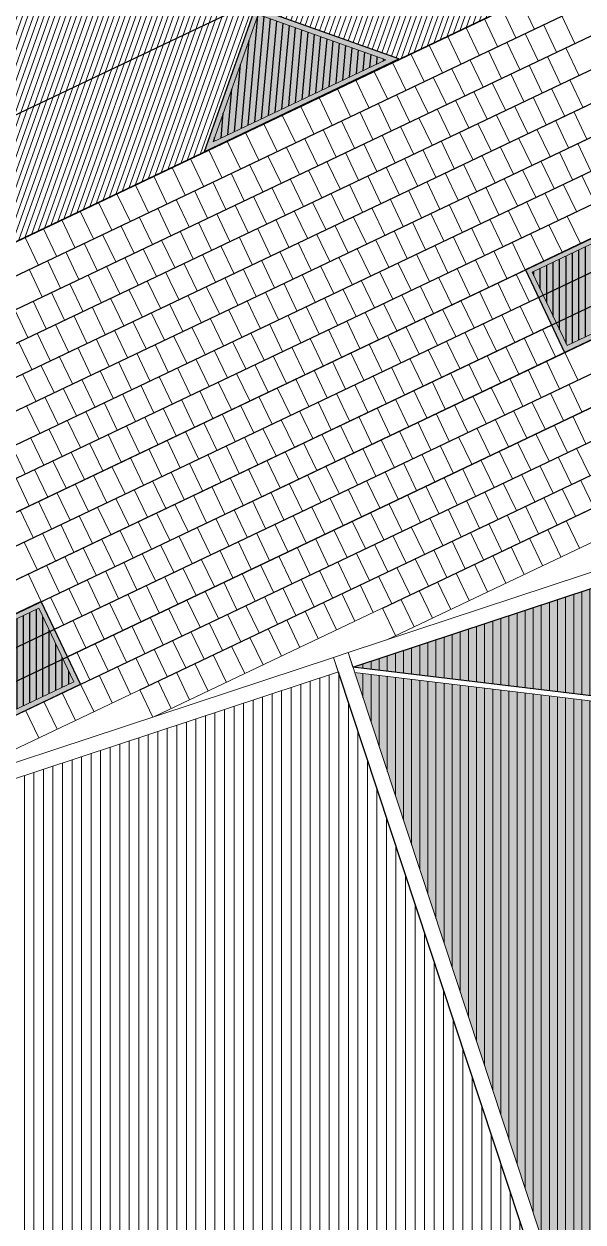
# Model space of a CAD drawing. Header units: metres. Extents: x 679599 to 680028, y 2748524 to 2748840.
# Drawn here: x 679629.14 to 679640.14, y 2748655.3 to 2748678.86 of the extents above; entities that cross this region are included whole.
import ezdxf

# ---------------------------------------------------------------- set-up
doc = ezdxf.new("R2010")
doc.units = ezdxf.units.M
doc.header["$LTSCALE"] = 5
doc.layers.add('00-AUX', color=2, linetype='Continuous', plot=False)
doc.layers.add('00-AUX Tree Pit', color=2, linetype='Continuous', plot=False)
for name, color, linetype, lineweight, plot in [('02-L-B-Channel', 140, 'Continuous', 5, False), ('02-L-B-Curb', 11, 'Continuous', 5, False), ('02-L-B-Gutter', 170, 'Continuous', 5, False)]:
    doc.layers.add(name, color=color, linetype=linetype, lineweight=lineweight, plot=plot)
for name, color, linetype, lineweight in [('02-L-B-Flat Bar', 181, 'Continuous', 5), ('03-TR-Pavement_04_Dry Meadow_', 54, 'Continuous', 5), ('04-BK-Tree Pit', 6, 'Continuous', 5)]:
    doc.layers.add(name, color=color, linetype=linetype, lineweight=lineweight)
for name, color, linetype, lineweight, true_color in [('02-L-Joints-Paviment_07_Precast Concrete Blocks 60X40', 7, 'Continuous', 5, 0x999999), ('03-TR-Pavement_01_Compacted Ground', 7, 'Continuous', 5, 0x5a4f30), ('03-TR-Pavement_04_Dry Meadow_2', 7, 'Continuous', 5, 0xe2c75d), ('03-TR-Pavement_07_Precast Concrete Blocks 20X10', 7, 'Continuous', 5, 0x999999), ('03-TR-Pavement_07_Precast Concrete Blocks 60X40', 7, 'Continuous', 5, 0x999999)]:
    doc.layers.add(name, color=color, linetype=linetype, lineweight=lineweight, true_color=true_color)
doc.layers.add('03-TR-Tree Pit_Green', color=46, linetype='Continuous')
doc.layers.add('03-TR-Tree Pit_White', color=7, linetype='Continuous', true_color=0xfcfcfc)

# ---------------------------------------------------------------- blocks, each defined once
blk = doc.blocks.new('Escocell Quadrat')
at = {"layer": '03-TR-Tree Pit_Green'}
h = blk.add_hatch(dxfattribs=at)
h.set_pattern_fill('ANSI31', color=256, scale=0.04, angle=19.5514)
h.set_pattern_definition([(64.551379247, (-1794786.01457, -2189831.7944), (-0.114677314033, 0.0545720958565), [])])
h.paths.add_polyline_path([(-1.159, 0.359), (-2.759, 0.359), (-2.759, -1.241), (-1.159, -1.241)])
at = {"layer": '03-TR-Tree Pit_White'}
h = blk.add_hatch(color=256, dxfattribs=at)
h.dxf.hatch_style = 1
h.paths.add_polyline_path([(-2.859, 0.459), (-1.059, 0.459), (-1.059, -1.341), (-2.859, -1.341)])
at = {"ltscale": 0.3}
blk.add_lwpolyline([(-2.759, -1.241), (-1.159, -1.241), (-1.159, 0.359), (-2.759, 0.359)], close=True, dxfattribs=at)
at = {"layer": '02-L-B-Curb', "ltscale": 0.3}
blk.add_lwpolyline([(-2.859, -1.341), (-1.059, -1.341), (-1.059, 0.459), (-2.859, 0.459)], close=True, dxfattribs=at)
blk = doc.blocks.new('Alcorque Parking 8m2')
at = {"layer": '03-TR-Tree Pit_Green', "ltscale": 0.3}
h = blk.add_hatch(dxfattribs=at)
h.set_pattern_fill('ANSI31', color=256, scale=0.04, angle=40)
h.set_pattern_definition([(85, (-679726.04474, -2748720.75428), (-0.1265167266577, 0.011068779329), [])])
h.paths.add_polyline_path([(-1.079, -0.384), (2.316, 1.231), (-0.189, 2.121)])
at = {"layer": '03-TR-Tree Pit_White'}
h = blk.add_hatch(color=256, dxfattribs=at)
h.dxf.hatch_style = 1
h.paths.add_polyline_path([(-1.254, -0.578), (2.577, 1.245), (-0.25, 2.249)])
at = {"layer": '02-L-B-Curb'}
blk.add_lwpolyline([(2.577, 1.245), (-0.25, 2.249), (-1.254, -0.578)], close=True, dxfattribs=at)
at = {"layer": '02-L-B-Curb', "color": 6}
blk.add_lwpolyline([(2.316, 1.231), (-0.189, 2.121), (-1.079, -0.384)], close=True, dxfattribs=at)

msp = doc.modelspace()

# ---------------------------------------------------------------- hatches: boundary and pattern name
at = {"layer": '03-TR-Pavement_01_Compacted Ground', "linetype": 'Continuous'}
h = msp.add_hatch(dxfattribs=at)
h.set_pattern_fill('ANSI31', color=256, scale=0.059, angle=45)
h.set_pattern_definition([(90, (652974.11672, 2717198.73223), (-0.187325, 0), [])])
h.paths.add_polyline_path([(679627.965, 2748648.126), (679619.306, 2748644.028), (679624.438, 2748633.281), (679643.219, 2748642.218), (679635.325, 2748666.118), (679612.376, 2748658.539), (679613.109, 2748657.004), (679621.777, 2748661.129)])
h.paths.add_polyline_path([(679643.184, 2748627.108), (679645.247, 2748622.773), (679640.913, 2748620.711), (679638.85, 2748625.045)])
h.paths.add_polyline_path([(679649.344, 2748581.128), (679662.013, 2748585.317), (679645.021, 2748636.762), (679626.168, 2748629.658)])
at = {"layer": '03-TR-Pavement_04_Dry Meadow_', "linetype": 'Continuous'}
h = msp.add_hatch(dxfattribs=at)
h.set_pattern_fill('ANSI31', color=256, scale=0.0502, angle=45)
h.paths.add_polyline_path([(679675.614, 2748679.424), (679646.159, 2748669.696, 0.059065), (679658.889, 2748665.322, 0.177439), (679679.335, 2748668.166)])
h.paths.add_polyline_path([(679647.67, 2748667.684, -0.01484), (679644.536, 2748669.16), (679635.61, 2748666.212), (679651.811, 2748664.265, 0.114052)])
h.paths.add_polyline_path([(679651.867, 2748666.046, -0.047808), (679653.409, 2748664.072), (679674.409, 2748661.548, -0.099799), (679676.389, 2748665.507, -0.145707), (679658.635, 2748664.149, -0.03013)])
h.paths.add_polyline_path([(679679.911, 2748660.786), (679675.587, 2748661.306, 0.069752), (679675.219, 2748658.553)])
h.paths.add_polyline_path([(679679.728, 2748666.975, 0.178669), (679675.615, 2748661.403), (679681.816, 2748660.657)])
h.paths.add_polyline_path([(679711.728, 2748670.485), (679698.45, 2748673.093, 0.213675), (679684.065, 2748669.77, -0.035399), (679680.368, 2748667.362, 0.016103), (679679.815, 2748667.031), (679681.925, 2748660.644), (679681.956, 2748660.641), (679682.052, 2748660.686)])
h.paths.add_polyline_path([(679674.037, 2748657.991), (679674.037, 2748657.992, -0.078042), (679674.383, 2748661.45), (679653.478, 2748663.963, -0.114782), (679655.401, 2748658.336), (679654.208, 2748658.215, 0.136089), (679651.895, 2748664.154), (679635.645, 2748666.107), (679643.176, 2748643.305)])
at = {"layer": '03-TR-Pavement_04_Dry Meadow_2', "ltscale": 2, "transparency": 33554687}
h = msp.add_hatch(dxfattribs=at)
h.set_pattern_fill('AR-CONC', color=256, scale=0.0067, angle=290)
h.paths.add_polyline_path([(679675.614, 2748679.424), (679646.159, 2748669.696, 0.059065), (679658.889, 2748665.322, 0.177439), (679679.335, 2748668.166)])
h.paths.add_polyline_path([(679647.67, 2748667.684, -0.01484), (679644.536, 2748669.16), (679635.61, 2748666.212), (679651.811, 2748664.265, 0.114052)])
h.paths.add_polyline_path([(679651.867, 2748666.046, -0.047808), (679653.409, 2748664.072), (679674.409, 2748661.548, -0.099799), (679676.389, 2748665.507, -0.145707), (679658.635, 2748664.149, -0.03013)])
h.paths.add_polyline_path([(679679.911, 2748660.786), (679675.587, 2748661.306, 0.069752), (679675.219, 2748658.553)])
h.paths.add_polyline_path([(679679.728, 2748666.975, 0.178669), (679675.615, 2748661.403), (679681.816, 2748660.657)])
edge = h.paths.add_edge_path()
edge.add_arc((679694.439, 2748672.417), 3, -193.1437, 16.6989, ccw=False)
edge.add_arc((679694.968, 2748655.369), 18.063, 82.5424, 101.0129, ccw=False)
edge = h.paths.add_edge_path()
edge.add_line((679711.728, 2748670.485), (679698.45, 2748673.093))
edge.add_arc((679694.968, 2748655.369), 18.063, 78.887, 82.5422)
edge.add_arc((679694.968, 2748655.369), 18.063, 82.5422, 127.1322)
edge.add_arc((679665.231, 2748694.644), 31.2, 299.0226, 307.1322, ccw=False)
edge.add_arc((679685.219, 2748658.617), 10, 119.0226, 122.7128)
edge.add_line((679679.815, 2748667.031), (679681.925, 2748660.644))
edge.add_line((679681.925, 2748660.644), (679681.956, 2748660.641))
edge.add_line((679681.956, 2748660.641), (679682.052, 2748660.686))
edge.add_line((679682.052, 2748660.686), (679711.728, 2748670.485))
edge = h.paths.add_edge_path()
edge.add_arc((679652.332, 2748655.963), 3, 51.5648, 408.9175)
edge.add_line((679654.304, 2748658.225), (679655.401, 2748658.336))
edge.add_arc((679642.344, 2748657.015), 13.125, 5.776, 31.9675)
edge.add_line((679653.478, 2748663.963), (679674.383, 2748661.45))
edge.add_arc((679685.219, 2748658.617), 11.2, 165.3481, 183.198)
edge.add_line((679674.037, 2748657.992), (679674.037, 2748657.991))
edge.add_line((679674.037, 2748657.991), (679665.606, 2748653.979))
edge.add_line((679665.606, 2748653.979), (679665.082, 2748655.079))
edge.add_arc((679667.076, 2748655.867), 2.144, 149.0823, 201.5723, ccw=False)
edge.add_arc((679662.639, 2748658.469), 3, 330.0033, 621.2779)
edge.add_arc((679661.859, 2748653.384), 2.144, 29.3291, 81.2779, ccw=False)
edge.add_line((679663.728, 2748654.434), (679664.251, 2748653.334))
edge.add_line((679664.251, 2748653.334), (679643.176, 2748643.305))
edge.add_line((679643.176, 2748643.305), (679635.645, 2748666.107))
edge.add_line((679635.645, 2748666.107), (679651.895, 2748664.154))
edge.add_arc((679642.344, 2748657.015), 11.925, 6.2513, 36.775, ccw=False)
at = {"layer": '03-TR-Pavement_07_Precast Concrete Blocks 20X10'}
h = msp.add_hatch(dxfattribs=at)
h.set_pattern_fill('ANSI31', color=256, scale=0.0315, angle=25.5)
h.set_pattern_definition([(70.5, (0, 0), (-0.094275932128, 0.033384858509), [])])
h.paths.add_polyline_path([(679608.734, 2748671.996), (679610.533, 2748668.217), (679613.436, 2748667.186), (679617.336, 2748669.041), (679618.34, 2748671.868), (679621.167, 2748670.864), (679625.012, 2748672.694), (679626.016, 2748675.521), (679628.843, 2748674.517), (679632.688, 2748676.347), (679633.692, 2748679.174), (679636.52, 2748678.17), (679640.357, 2748679.996), (679641.368, 2748682.826), (679644.195, 2748681.823), (679648.039, 2748683.652), (679649.01, 2748686.385), (679649.043, 2748686.478), (679651.87, 2748685.474), (679655.715, 2748687.304), (679656.718, 2748690.131), (679659.546, 2748689.127), (679663.39, 2748690.957), (679664.394, 2748693.783), (679667.221, 2748692.78), (679671.065, 2748694.609), (679672.035, 2748697.341), (679674.896, 2748696.432), (679678.74, 2748698.261), (679679.745, 2748701.088), (679682.572, 2748700.084), (679686.415, 2748701.913), (679687.445, 2748704.817), (679685.646, 2748708.596)])

# ---------------------------------------------------------------- linework, layer by layer
at = {"layer": '00-AUX'}
for points in [[(679613.667, 2748669.787), (679687.351, 2748704.85)], [(679602.439, 2748661.942), (679670.113, 2748694.146)], [(679602.878, 2748661.487), (679670.371, 2748693.604)], [(679602.956, 2748660.859), (679670.63, 2748693.063)], [(679603.396, 2748660.404), (679670.889, 2748692.521)], [(679603.474, 2748659.776), (679671.147, 2748691.98)], [(679603.913, 2748659.321), (679671.406, 2748691.438)], [(679603.991, 2748658.694), (679671.664, 2748690.897)], [(679604.43, 2748658.238), (679671.923, 2748690.356)], [(679604.508, 2748657.611), (679672.181, 2748689.814)], [(679604.947, 2748657.155), (679672.378, 2748689.243)], [(679605.025, 2748656.528), (679672.567, 2748688.669)], [(679605.464, 2748656.072), (679672.757, 2748688.095)], [(679617.823, 2748661.289), (679672.946, 2748687.519)], [(679622.596, 2748662.896), (679673.136, 2748686.945)], [(679627.008, 2748664.331), (679673.325, 2748686.371)], [(679631.42, 2748665.766), (679673.515, 2748685.797)], [(679636.194, 2748667.373), (679673.704, 2748685.222)]]:
    msp.add_lwpolyline(points, dxfattribs=at)
at = {"layer": '00-AUX', "ltscale": 0.3}
for points in [[(679635.61, 2748666.212), (679675.614, 2748679.424), (679681.816, 2748660.657), (679635.61, 2748666.212)], [(679635.325, 2748666.118), (679643.219, 2748642.218), (679624.438, 2748633.281), (679612.376, 2748658.539)]]:
    msp.add_lwpolyline(points, dxfattribs=at)
at = {"layer": '00-AUX Tree Pit'}
msp.add_lwpolyline([(679636.518, 2748678.17), (679633.691, 2748679.174), (679632.687, 2748676.347)], close=True, dxfattribs=at)
at = {"layer": '00-AUX Tree Pit', "ltscale": 0.3}
for points in [[(679639.775, 2748672.4), (679641.4, 2748673.173), (679640.627, 2748674.798), (679639.002, 2748674.025)], [(679628.631, 2748665.103), (679630.257, 2748665.877), (679629.483, 2748667.502), (679627.858, 2748666.729)]]:
    msp.add_lwpolyline(points, close=True, dxfattribs=at)
at = {"layer": '02-L-B-Channel'}
msp.add_lwpolyline([(679635.326, 2748666.118), (679612.089, 2748658.444), (679611.958, 2748658.717), (679635.231, 2748666.403), (679635.325, 2748666.118)], dxfattribs=at)
at = {"layer": '02-L-B-Curb'}
for points in [[(679681.956, 2748660.641), (679635.61, 2748666.212)], [(679681.787, 2748660.56), (679635.645, 2748666.107)]]:
    msp.add_lwpolyline(points, dxfattribs=at)
at = {"layer": '02-L-B-Flat Bar'}
msp.add_lwpolyline([(679613.436, 2748667.186), (679686.413, 2748701.912)], dxfattribs=at)
at = {"layer": '02-L-B-Gutter'}
for points in [[(679635.61, 2748666.212), (679635.516, 2748666.498), (679675.615, 2748679.741), (679675.709, 2748679.456), (679635.61, 2748666.212)], [(679643.219, 2748642.218), (679635.232, 2748666.403), (679635.516, 2748666.498), (679643.493, 2748642.345)]]:
    msp.add_lwpolyline(points, dxfattribs=at)
at = {"layer": '02-L-Joints-Paviment_07_Precast Concrete Blocks 60X40'}
for points in [[(679638.558, 2748679.13), (679638.817, 2748678.589)], [(679638.92, 2748679.302), (679639.178, 2748678.76)], [(679638.197, 2748678.958), (679638.456, 2748678.417)], [(679639.72, 2748679.018), (679639.978, 2748678.477)], [(679637.836, 2748678.786), (679638.095, 2748678.245)], [(679638.997, 2748678.674), (679639.256, 2748678.133)], [(679639.359, 2748678.846), (679639.617, 2748678.305)], [(679637.114, 2748678.442), (679637.372, 2748677.901)], [(679637.475, 2748678.614), (679637.733, 2748678.073)], [(679638.636, 2748678.503), (679638.895, 2748677.961)], [(679636.752, 2748678.271), (679637.011, 2748677.729)], [(679638.275, 2748678.331), (679638.534, 2748677.789)], [(679639.437, 2748678.219), (679639.695, 2748677.678)], [(679639.798, 2748678.391), (679640.056, 2748677.849)], [(679636.03, 2748677.927), (679636.289, 2748677.385)], [(679636.391, 2748678.099), (679636.65, 2748677.557)], [(679637.553, 2748677.987), (679637.811, 2748677.446)], [(679637.914, 2748678.159), (679638.172, 2748677.617)], [(679639.075, 2748678.047), (679639.334, 2748677.506)], [(679635.669, 2748677.755), (679635.927, 2748677.213)], [(679637.192, 2748677.815), (679637.45, 2748677.274)], [(679638.353, 2748677.703), (679638.612, 2748677.162)], [(679638.714, 2748677.875), (679638.973, 2748677.334)], [(679639.876, 2748677.763), (679640.134, 2748677.222)], [(679635.308, 2748677.583), (679635.566, 2748677.042)], [(679636.469, 2748677.471), (679636.728, 2748676.93)], [(679636.83, 2748677.643), (679637.089, 2748677.102)], [(679637.992, 2748677.531), (679638.25, 2748676.99)], [(679639.515, 2748677.592), (679639.773, 2748677.05)], [(679634.585, 2748677.239), (679634.844, 2748676.698)], [(679634.946, 2748677.411), (679635.205, 2748676.87)], [(679636.108, 2748677.299), (679636.367, 2748676.758)], [(679637.631, 2748677.36), (679637.889, 2748676.818)], [(679638.792, 2748677.248), (679639.051, 2748676.706)], [(679639.153, 2748677.42), (679639.412, 2748676.878)], [(679634.224, 2748677.067), (679634.483, 2748676.526)], [(679635.747, 2748677.128), (679636.005, 2748676.586)], [(679636.908, 2748677.016), (679637.167, 2748676.474)], [(679637.27, 2748677.188), (679637.528, 2748676.646)], [(679638.431, 2748677.076), (679638.69, 2748676.535)], [(679639.954, 2748677.136), (679640.212, 2748676.595)], [(679633.863, 2748676.896), (679634.121, 2748676.354)], [(679635.024, 2748676.784), (679635.283, 2748676.242)], [(679635.386, 2748676.956), (679635.644, 2748676.414)], [(679636.547, 2748676.844), (679636.806, 2748676.303)], [(679638.07, 2748676.904), (679638.328, 2748676.363)], [(679639.231, 2748676.792), (679639.49, 2748676.251)], [(679639.593, 2748676.964), (679639.851, 2748676.423)], [(679633.14, 2748676.552), (679633.399, 2748676.01)], [(679633.502, 2748676.724), (679633.76, 2748676.182)], [(679634.663, 2748676.612), (679634.922, 2748676.07)], [(679636.186, 2748676.672), (679636.444, 2748676.131)], [(679637.347, 2748676.56), (679637.606, 2748676.019)], [(679637.709, 2748676.732), (679637.967, 2748676.191)], [(679638.87, 2748676.62), (679639.129, 2748676.079)], [(679632.779, 2748676.38), (679633.038, 2748675.838)], [(679634.302, 2748676.44), (679634.561, 2748675.899)], [(679635.464, 2748676.328), (679635.722, 2748675.787)], [(679635.825, 2748676.5), (679636.083, 2748675.959)], [(679636.986, 2748676.388), (679637.245, 2748675.847)], [(679638.148, 2748676.277), (679638.406, 2748675.735)], [(679638.509, 2748676.449), (679638.768, 2748675.907)], [(679639.671, 2748676.337), (679639.929, 2748675.795)], [(679640.032, 2748676.509), (679640.29, 2748675.967)], [(679632.418, 2748676.208), (679632.677, 2748675.667)], [(679633.58, 2748676.096), (679633.838, 2748675.555)], [(679633.941, 2748676.268), (679634.199, 2748675.727)], [(679635.102, 2748676.156), (679635.361, 2748675.615)], [(679636.264, 2748676.045), (679636.522, 2748675.503)], [(679636.625, 2748676.217), (679636.884, 2748675.675)], [(679637.787, 2748676.105), (679638.045, 2748675.563)], [(679639.309, 2748676.165), (679639.568, 2748675.624)], [(679631.696, 2748675.864), (679631.954, 2748675.323)], [(679632.057, 2748676.036), (679632.315, 2748675.495)], [(679633.218, 2748675.924), (679633.477, 2748675.383)], [(679634.38, 2748675.813), (679634.639, 2748675.271)], [(679634.741, 2748675.985), (679635, 2748675.443)], [(679635.903, 2748675.873), (679636.161, 2748675.331)], [(679637.425, 2748675.933), (679637.684, 2748675.392)], [(679638.587, 2748675.821), (679638.846, 2748675.28)], [(679638.948, 2748675.993), (679639.207, 2748675.452)], [(679640.11, 2748675.881), (679640.368, 2748675.34)], [(679631.335, 2748675.692), (679631.593, 2748675.151)], [(679632.496, 2748675.581), (679632.755, 2748675.039)], [(679632.857, 2748675.753), (679633.116, 2748675.211)], [(679634.019, 2748675.641), (679634.277, 2748675.099)], [(679635.542, 2748675.701), (679635.8, 2748675.16)], [(679636.703, 2748675.589), (679636.962, 2748675.048)], [(679637.064, 2748675.761), (679637.323, 2748675.22)], [(679638.226, 2748675.649), (679638.484, 2748675.108)], [(679639.749, 2748675.709), (679640.007, 2748675.168)], [(679630.612, 2748675.349), (679630.871, 2748674.807)], [(679630.973, 2748675.521), (679631.232, 2748674.979)], [(679632.135, 2748675.409), (679632.393, 2748674.867)], [(679633.658, 2748675.469), (679633.916, 2748674.927)], [(679634.819, 2748675.357), (679635.078, 2748674.816)], [(679635.18, 2748675.529), (679635.439, 2748674.988)], [(679636.342, 2748675.417), (679636.6, 2748674.876)], [(679637.865, 2748675.477), (679638.123, 2748674.936)], [(679639.026, 2748675.366), (679639.285, 2748674.824)], [(679639.387, 2748675.538), (679639.646, 2748674.996)], [(679630.251, 2748675.177), (679630.51, 2748674.635)], [(679631.774, 2748675.237), (679632.032, 2748674.695)], [(679632.935, 2748675.125), (679633.194, 2748674.584)], [(679633.296, 2748675.297), (679633.555, 2748674.756)], [(679634.458, 2748675.185), (679634.717, 2748674.644)], [(679635.981, 2748675.245), (679636.239, 2748674.704)], [(679637.142, 2748675.134), (679637.401, 2748674.592)], [(679637.503, 2748675.306), (679637.762, 2748674.764)], [(679638.665, 2748675.194), (679638.924, 2748674.652)], [(679629.89, 2748675.005), (679630.148, 2748674.463)], [(679631.051, 2748674.893), (679631.31, 2748674.352)], [(679631.412, 2748675.065), (679631.671, 2748674.524)], [(679632.574, 2748674.953), (679632.833, 2748674.412)], [(679634.097, 2748675.013), (679634.355, 2748674.472)], [(679635.258, 2748674.902), (679635.517, 2748674.36)], [(679635.619, 2748675.074), (679635.878, 2748674.532)], [(679636.781, 2748674.962), (679637.04, 2748674.42)], [(679638.304, 2748675.022), (679638.562, 2748674.481)], [(679639.465, 2748674.91), (679639.724, 2748674.369)], [(679639.826, 2748675.082), (679640.085, 2748674.541)], [(679629.167, 2748674.661), (679629.426, 2748674.12)], [(679629.529, 2748674.833), (679629.787, 2748674.292)], [(679630.69, 2748674.721), (679630.949, 2748674.18)], [(679632.213, 2748674.781), (679632.471, 2748674.24)], [(679633.374, 2748674.67), (679633.633, 2748674.128)], [(679633.736, 2748674.842), (679633.994, 2748674.3)], [(679634.897, 2748674.73), (679635.156, 2748674.188)], [(679636.42, 2748674.79), (679636.678, 2748674.249)], [(679637.581, 2748674.678), (679637.84, 2748674.137)], [(679637.943, 2748674.85), (679638.201, 2748674.309)], [(679639.104, 2748674.738), (679639.363, 2748674.197)], [(679630.329, 2748674.549), (679630.587, 2748674.008)], [(679631.49, 2748674.438), (679631.749, 2748673.896)], [(679631.852, 2748674.61), (679632.11, 2748674.068)], [(679633.013, 2748674.498), (679633.272, 2748673.956)], [(679634.536, 2748674.558), (679634.794, 2748674.017)], [(679635.697, 2748674.446), (679635.956, 2748673.905)], [(679636.059, 2748674.618), (679636.317, 2748674.077)], [(679637.22, 2748674.506), (679637.479, 2748673.965)], [(679638.382, 2748674.395), (679638.64, 2748673.853)], [(679638.743, 2748674.566), (679639.001, 2748674.025)], [(679629.607, 2748674.206), (679629.865, 2748673.664)], [(679629.968, 2748674.378), (679630.226, 2748673.836)], [(679631.129, 2748674.266), (679631.388, 2748673.724)], [(679632.652, 2748674.326), (679632.911, 2748673.784)], [(679633.814, 2748674.214), (679634.072, 2748673.673)], [(679634.175, 2748674.386), (679634.433, 2748673.845)], [(679635.336, 2748674.274), (679635.595, 2748673.733)], [(679636.498, 2748674.163), (679636.756, 2748673.621)], [(679636.859, 2748674.334), (679637.118, 2748673.793)], [(679638.021, 2748674.223), (679638.279, 2748673.681)], [(679629.245, 2748674.034), (679629.504, 2748673.492)], [(679630.407, 2748673.922), (679630.665, 2748673.381)], [(679630.768, 2748674.094), (679631.027, 2748673.552)], [(679631.93, 2748673.982), (679632.188, 2748673.441)], [(679632.291, 2748674.154), (679632.549, 2748673.613)], [(679633.452, 2748674.042), (679633.711, 2748673.501)], [(679634.614, 2748673.931), (679634.872, 2748673.389)], [(679634.975, 2748674.102), (679635.234, 2748673.561)], [(679636.137, 2748673.991), (679636.395, 2748673.449)], [(679637.659, 2748674.051), (679637.918, 2748673.509)], [(679638.821, 2748673.939), (679639.079, 2748673.398)], [(679630.046, 2748673.75), (679630.304, 2748673.209)], [(679631.568, 2748673.81), (679631.827, 2748673.269)], [(679632.73, 2748673.699), (679632.989, 2748673.157)], [(679633.091, 2748673.87), (679633.35, 2748673.329)], [(679634.253, 2748673.759), (679634.511, 2748673.217)], [(679635.775, 2748673.819), (679636.034, 2748673.277)], [(679636.937, 2748673.707), (679637.196, 2748673.166)], [(679637.298, 2748673.879), (679637.557, 2748673.338)], [(679638.46, 2748673.767), (679638.718, 2748673.226)], [(679629.685, 2748673.578), (679629.943, 2748673.037)], [(679630.846, 2748673.467), (679631.105, 2748672.925)], [(679631.207, 2748673.638), (679631.466, 2748673.097)], [(679632.369, 2748673.527), (679632.627, 2748672.985)], [(679633.892, 2748673.587), (679634.15, 2748673.045)], [(679635.053, 2748673.475), (679635.312, 2748672.934)], [(679635.414, 2748673.647), (679635.673, 2748673.106)], [(679636.576, 2748673.535), (679636.834, 2748672.994)], [(679638.098, 2748673.595), (679638.357, 2748673.054)], [(679628.962, 2748673.235), (679629.221, 2748672.693)], [(679629.323, 2748673.406), (679629.582, 2748672.865)], [(679630.485, 2748673.295), (679630.743, 2748672.753)], [(679632.008, 2748673.355), (679632.266, 2748672.813)], [(679633.169, 2748673.243), (679633.428, 2748672.702)], [(679633.53, 2748673.415), (679633.789, 2748672.874)], [(679634.692, 2748673.303), (679634.95, 2748672.762)], [(679636.215, 2748673.363), (679636.473, 2748672.822)], [(679637.376, 2748673.252), (679637.635, 2748672.71)], [(679637.737, 2748673.423), (679637.996, 2748672.882)], [(679638.899, 2748673.312), (679639.157, 2748672.77)], [(679630.124, 2748673.123), (679630.382, 2748672.581)], [(679631.285, 2748673.011), (679631.544, 2748672.47)], [(679631.646, 2748673.183), (679631.905, 2748672.641)], [(679632.808, 2748673.071), (679633.066, 2748672.53)], [(679634.331, 2748673.131), (679634.589, 2748672.59)], [(679635.492, 2748673.02), (679635.751, 2748672.478)], [(679635.853, 2748673.191), (679636.112, 2748672.65)], [(679637.015, 2748673.08), (679637.273, 2748672.538)], [(679638.538, 2748673.14), (679638.796, 2748672.598)], [(679629.401, 2748672.779), (679629.66, 2748672.238)], [(679629.762, 2748672.951), (679630.021, 2748672.409)], [(679630.924, 2748672.839), (679631.183, 2748672.298)], [(679632.447, 2748672.899), (679632.705, 2748672.358)], [(679633.608, 2748672.788), (679633.867, 2748672.246)], [(679633.969, 2748672.959), (679634.228, 2748672.418)], [(679635.131, 2748672.848), (679635.39, 2748672.306)], [(679636.654, 2748672.908), (679636.912, 2748672.366)], [(679637.815, 2748672.796), (679638.074, 2748672.255)], [(679638.176, 2748672.968), (679638.435, 2748672.427)], [(679639.338, 2748672.856), (679639.597, 2748672.315)], [(679629.04, 2748672.607), (679629.299, 2748672.066)], [(679630.563, 2748672.667), (679630.821, 2748672.126)], [(679631.724, 2748672.556), (679631.983, 2748672.014)], [(679632.086, 2748672.727), (679632.344, 2748672.186)], [(679633.247, 2748672.616), (679633.506, 2748672.074)], [(679634.77, 2748672.676), (679635.028, 2748672.134)], [(679635.931, 2748672.564), (679636.19, 2748672.023)], [(679636.293, 2748672.736), (679636.551, 2748672.195)], [(679637.454, 2748672.624), (679637.713, 2748672.083)], [(679638.616, 2748672.512), (679638.874, 2748671.971)], [(679638.977, 2748672.684), (679639.235, 2748672.143)], [(679629.84, 2748672.324), (679630.099, 2748671.782)], [(679630.202, 2748672.495), (679630.46, 2748671.954)], [(679631.363, 2748672.384), (679631.622, 2748671.842)], [(679632.525, 2748672.272), (679632.783, 2748671.731)], [(679632.886, 2748672.444), (679633.144, 2748671.902)], [(679634.047, 2748672.332), (679634.306, 2748671.791)], [(679634.409, 2748672.504), (679634.667, 2748671.963)], [(679635.57, 2748672.392), (679635.829, 2748671.851)], [(679636.732, 2748672.28), (679636.99, 2748671.739)], [(679637.093, 2748672.452), (679637.351, 2748671.911)], [(679638.254, 2748672.341), (679638.513, 2748671.799)], [(679639.777, 2748672.401), (679640.036, 2748671.859)], [(679629.479, 2748672.152), (679629.738, 2748671.61)], [(679630.641, 2748672.04), (679630.899, 2748671.498)], [(679631.002, 2748672.212), (679631.261, 2748671.67)], [(679632.164, 2748672.1), (679632.422, 2748671.559)], [(679633.686, 2748672.16), (679633.945, 2748671.619)], [(679634.848, 2748672.048), (679635.106, 2748671.507)], [(679635.209, 2748672.22), (679635.468, 2748671.679)], [(679636.371, 2748672.109), (679636.629, 2748671.567)], [(679637.893, 2748672.169), (679638.152, 2748671.627)], [(679639.055, 2748672.057), (679639.313, 2748671.516)], [(679639.416, 2748672.229), (679639.675, 2748671.687)], [(679629.118, 2748671.98), (679629.377, 2748671.438)], [(679630.28, 2748671.868), (679630.538, 2748671.327)], [(679631.802, 2748671.928), (679632.061, 2748671.387)], [(679632.964, 2748671.816), (679633.222, 2748671.275)], [(679633.325, 2748671.988), (679633.584, 2748671.447)], [(679634.487, 2748671.877), (679634.745, 2748671.335)], [(679636.009, 2748671.937), (679636.268, 2748671.395)], [(679637.171, 2748671.825), (679637.429, 2748671.284)], [(679637.532, 2748671.997), (679637.791, 2748671.455)], [(679638.694, 2748671.885), (679638.952, 2748671.344)], [(679629.918, 2748671.696), (679630.177, 2748671.155)], [(679631.08, 2748671.584), (679631.339, 2748671.043)], [(679631.441, 2748671.756), (679631.7, 2748671.215)], [(679632.603, 2748671.645), (679632.861, 2748671.103)], [(679634.125, 2748671.705), (679634.384, 2748671.163)], [(679635.287, 2748671.593), (679635.546, 2748671.052)], [(679635.648, 2748671.765), (679635.907, 2748671.223)], [(679636.81, 2748671.653), (679637.068, 2748671.112)], [(679638.332, 2748671.713), (679638.591, 2748671.172)], [(679639.494, 2748671.601), (679639.753, 2748671.06)], [(679639.855, 2748671.773), (679640.114, 2748671.232)], [(679629.196, 2748671.352), (679629.455, 2748670.811)], [(679629.557, 2748671.524), (679629.816, 2748670.983)], [(679630.719, 2748671.413), (679630.977, 2748670.871)], [(679632.241, 2748671.473), (679632.5, 2748670.931)], [(679633.403, 2748671.361), (679633.662, 2748670.82)], [(679633.764, 2748671.533), (679634.023, 2748670.991)], [(679634.926, 2748671.421), (679635.184, 2748670.88)], [(679636.448, 2748671.481), (679636.707, 2748670.94)], [(679637.61, 2748671.369), (679637.869, 2748670.828)], [(679637.971, 2748671.541), (679638.23, 2748671)], [(679639.133, 2748671.429), (679639.391, 2748670.888)], [(679630.358, 2748671.241), (679630.616, 2748670.699)], [(679631.519, 2748671.129), (679631.778, 2748670.588)], [(679631.88, 2748671.301), (679632.139, 2748670.759)], [(679633.042, 2748671.189), (679633.3, 2748670.648)], [(679634.565, 2748671.249), (679634.823, 2748670.708)], [(679635.726, 2748671.137), (679635.985, 2748670.596)], [(679636.087, 2748671.309), (679636.346, 2748670.768)], [(679637.249, 2748671.198), (679637.507, 2748670.656)], [(679638.772, 2748671.257), (679639.03, 2748670.716)], [(679639.933, 2748671.146), (679640.192, 2748670.604)], [(679629.635, 2748670.897), (679629.894, 2748670.355)], [(679629.996, 2748671.069), (679630.255, 2748670.527)], [(679631.158, 2748670.957), (679631.416, 2748670.416)], [(679632.681, 2748671.017), (679632.939, 2748670.476)], [(679633.842, 2748670.905), (679634.101, 2748670.364)], [(679634.203, 2748671.077), (679634.462, 2748670.536)], [(679635.365, 2748670.966), (679635.623, 2748670.424)], [(679636.888, 2748671.026), (679637.146, 2748670.484)], [(679638.049, 2748670.914), (679638.308, 2748670.372)], [(679638.41, 2748671.086), (679638.669, 2748670.544)], [(679639.572, 2748670.974), (679639.831, 2748670.432)], [(679629.274, 2748670.725), (679629.533, 2748670.184)], [(679630.797, 2748670.785), (679631.055, 2748670.244)], [(679631.958, 2748670.673), (679632.217, 2748670.132)], [(679632.319, 2748670.845), (679632.578, 2748670.304)], [(679633.481, 2748670.734), (679633.74, 2748670.192)], [(679635.004, 2748670.794), (679635.262, 2748670.252)], [(679636.165, 2748670.682), (679636.424, 2748670.141)], [(679636.526, 2748670.854), (679636.785, 2748670.312)], [(679637.688, 2748670.742), (679637.947, 2748670.2)], [(679638.85, 2748670.63), (679639.108, 2748670.089)], [(679639.211, 2748670.802), (679639.469, 2748670.261)], [(679628.913, 2748670.553), (679629.171, 2748670.012)], [(679630.074, 2748670.441), (679630.333, 2748669.9)], [(679630.436, 2748670.613), (679630.694, 2748670.072)], [(679631.597, 2748670.502), (679631.856, 2748669.96)], [(679632.759, 2748670.39), (679633.017, 2748669.848)], [(679633.12, 2748670.562), (679633.378, 2748670.02)], [(679634.281, 2748670.45), (679634.54, 2748669.909)], [(679634.643, 2748670.622), (679634.901, 2748670.08)], [(679635.804, 2748670.51), (679636.063, 2748669.969)], [(679636.966, 2748670.398), (679637.224, 2748669.857)], [(679637.327, 2748670.57), (679637.585, 2748670.029)], [(679638.488, 2748670.458), (679638.747, 2748669.917)], [(679640.011, 2748670.518), (679640.27, 2748669.977)], [(679629.713, 2748670.27), (679629.972, 2748669.728)], [(679630.875, 2748670.158), (679631.133, 2748669.616)], [(679631.236, 2748670.33), (679631.494, 2748669.788)], [(679632.397, 2748670.218), (679632.656, 2748669.677)], [(679633.92, 2748670.278), (679634.179, 2748669.737)], [(679635.082, 2748670.166), (679635.34, 2748669.625)], [(679635.443, 2748670.338), (679635.701, 2748669.797)], [(679636.605, 2748670.226), (679636.863, 2748669.685)], [(679638.127, 2748670.286), (679638.386, 2748669.745)], [(679639.289, 2748670.175), (679639.547, 2748669.633)], [(679639.65, 2748670.346), (679639.909, 2748669.805)], [(679628.991, 2748669.926), (679629.249, 2748669.384)], [(679629.352, 2748670.098), (679629.611, 2748669.556)], [(679630.514, 2748669.986), (679630.772, 2748669.445)], [(679632.036, 2748670.046), (679632.295, 2748669.505)], [(679633.198, 2748669.934), (679633.456, 2748669.393)], [(679633.559, 2748670.106), (679633.818, 2748669.565)], [(679634.72, 2748669.994), (679634.979, 2748669.453)], [(679636.243, 2748670.054), (679636.502, 2748669.513)], [(679637.405, 2748669.943), (679637.663, 2748669.401)], [(679637.766, 2748670.114), (679638.025, 2748669.573)], [(679638.928, 2748670.003), (679639.186, 2748669.461)], [(679630.152, 2748669.814), (679630.411, 2748669.273)], [(679631.314, 2748669.702), (679631.572, 2748669.161)], [(679631.675, 2748669.874), (679631.934, 2748669.333)], [(679632.837, 2748669.762), (679633.095, 2748669.221)], [(679634.359, 2748669.823), (679634.618, 2748669.281)], [(679635.521, 2748669.711), (679635.78, 2748669.169)], [(679635.882, 2748669.882), (679636.141, 2748669.341)], [(679637.044, 2748669.771), (679637.302, 2748669.229)], [(679638.566, 2748669.831), (679638.825, 2748669.289)], [(679639.728, 2748669.719), (679639.986, 2748669.178)], [(679640.089, 2748669.891), (679640.348, 2748669.35)], [(679629.43, 2748669.47), (679629.689, 2748668.929)], [(679629.791, 2748669.642), (679630.05, 2748669.101)], [(679630.953, 2748669.53), (679631.211, 2748668.989)], [(679632.475, 2748669.591), (679632.734, 2748669.049)], [(679633.637, 2748669.479), (679633.895, 2748668.937)], [(679633.998, 2748669.651), (679634.257, 2748669.109)], [(679635.16, 2748669.539), (679635.418, 2748668.997)], [(679636.682, 2748669.599), (679636.941, 2748669.057)], [(679637.844, 2748669.487), (679638.103, 2748668.946)], [(679638.205, 2748669.659), (679638.464, 2748669.118)], [(679639.367, 2748669.547), (679639.625, 2748669.006)], [(679629.069, 2748669.298), (679629.327, 2748668.757)], [(679630.591, 2748669.359), (679630.85, 2748668.817)], [(679631.753, 2748669.247), (679632.012, 2748668.705)], [(679632.114, 2748669.419), (679632.373, 2748668.877)], [(679633.276, 2748669.307), (679633.534, 2748668.766)], [(679634.799, 2748669.367), (679635.057, 2748668.825)], [(679635.96, 2748669.255), (679636.219, 2748668.714)], [(679636.321, 2748669.427), (679636.58, 2748668.886)], [(679637.483, 2748669.315), (679637.741, 2748668.774)], [(679639.006, 2748669.375), (679639.264, 2748668.834)], [(679629.869, 2748669.015), (679630.128, 2748668.473)], [(679630.23, 2748669.187), (679630.489, 2748668.645)], [(679631.392, 2748669.075), (679631.65, 2748668.534)], [(679632.915, 2748669.135), (679633.173, 2748668.594)], [(679634.076, 2748669.023), (679634.335, 2748668.482)], [(679634.437, 2748669.195), (679634.696, 2748668.654)], [(679635.599, 2748669.083), (679635.857, 2748668.542)], [(679637.122, 2748669.143), (679637.38, 2748668.602)], [(679638.283, 2748669.032), (679638.542, 2748668.49)], [(679638.644, 2748669.204), (679638.903, 2748668.662)], [(679639.806, 2748669.092), (679640.064, 2748668.55)], [(679629.508, 2748668.843), (679629.766, 2748668.302)], [(679631.031, 2748668.903), (679631.289, 2748668.362)], [(679632.192, 2748668.791), (679632.451, 2748668.25)], [(679632.553, 2748668.963), (679632.812, 2748668.422)], [(679633.715, 2748668.851), (679633.974, 2748668.31)], [(679634.877, 2748668.74), (679635.135, 2748668.198)], [(679635.238, 2748668.911), (679635.496, 2748668.37)], [(679636.399, 2748668.8), (679636.658, 2748668.258)], [(679636.76, 2748668.972), (679637.019, 2748668.43)], [(679637.922, 2748668.86), (679638.181, 2748668.318)], [(679639.083, 2748668.748), (679639.342, 2748668.207)], [(679639.445, 2748668.92), (679639.703, 2748668.379)], [(679629.147, 2748668.671), (679629.405, 2748668.13)], [(679630.308, 2748668.559), (679630.567, 2748668.018)], [(679630.669, 2748668.731), (679630.928, 2748668.19)], [(679631.831, 2748668.619), (679632.09, 2748668.078)], [(679632.993, 2748668.508), (679633.251, 2748667.966)], [(679633.354, 2748668.679), (679633.612, 2748668.138)], [(679634.515, 2748668.568), (679634.774, 2748668.026)], [(679636.038, 2748668.628), (679636.297, 2748668.086)], [(679637.2, 2748668.516), (679637.458, 2748667.975)], [(679637.561, 2748668.688), (679637.819, 2748668.147)], [(679638.722, 2748668.576), (679638.981, 2748668.035)], [(679629.947, 2748668.387), (679630.206, 2748667.846)], [(679631.109, 2748668.276), (679631.367, 2748667.734)], [(679631.47, 2748668.448), (679631.728, 2748667.906)], [(679632.631, 2748668.336), (679632.89, 2748667.794)], [(679634.154, 2748668.396), (679634.413, 2748667.854)], [(679635.316, 2748668.284), (679635.574, 2748667.743)], [(679635.677, 2748668.456), (679635.935, 2748667.914)], [(679636.838, 2748668.344), (679637.097, 2748667.803)], [(679638.361, 2748668.404), (679638.62, 2748667.863)], [(679629.225, 2748668.044), (679629.483, 2748667.502)], [(679629.586, 2748668.216), (679629.844, 2748667.674)], [(679630.747, 2748668.104), (679631.006, 2748667.562)], [(679632.27, 2748668.164), (679632.529, 2748667.622)], [(679633.432, 2748668.052), (679633.69, 2748667.511)], [(679633.793, 2748668.224), (679634.052, 2748667.682)], [(679634.954, 2748668.112), (679635.213, 2748667.571)], [(679636.477, 2748668.172), (679636.736, 2748667.631)], [(679637.639, 2748668.061), (679637.897, 2748667.519)], [(679638, 2748668.233), (679638.258, 2748667.691)], [(679630.386, 2748667.932), (679630.645, 2748667.391)], [(679631.548, 2748667.82), (679631.806, 2748667.279)], [(679631.909, 2748667.992), (679632.168, 2748667.45)], [(679633.071, 2748667.88), (679633.329, 2748667.339)], [(679634.593, 2748667.94), (679634.852, 2748667.399)], [(679635.755, 2748667.829), (679636.013, 2748667.287)], [(679636.116, 2748668), (679636.375, 2748667.459)], [(679637.277, 2748667.889), (679637.536, 2748667.347)], [(679629.664, 2748667.588), (679629.922, 2748667.047)], [(679630.025, 2748667.76), (679630.284, 2748667.219)], [(679631.187, 2748667.648), (679631.445, 2748667.107)], [(679632.709, 2748667.708), (679632.968, 2748667.167)], [(679633.871, 2748667.597), (679634.129, 2748667.055)], [(679634.232, 2748667.768), (679634.491, 2748667.227)], [(679635.394, 2748667.657), (679635.652, 2748667.115)], [(679636.916, 2748667.717), (679637.175, 2748667.175)], [(679630.825, 2748667.476), (679631.084, 2748666.935)], [(679631.987, 2748667.365), (679632.246, 2748666.823)], [(679632.348, 2748667.536), (679632.607, 2748666.995)], [(679633.51, 2748667.425), (679633.768, 2748666.883)], [(679635.032, 2748667.485), (679635.291, 2748666.943)], [(679636.194, 2748667.373), (679636.452, 2748666.832)], [(679636.555, 2748667.545), (679636.814, 2748667.004)], [(679630.103, 2748667.133), (679630.362, 2748666.591)], [(679630.464, 2748667.304), (679630.723, 2748666.763)], [(679631.626, 2748667.193), (679631.884, 2748666.651)], [(679633.149, 2748667.253), (679633.407, 2748666.711)], [(679634.31, 2748667.141), (679634.569, 2748666.6)], [(679634.671, 2748667.313), (679634.93, 2748666.772)], [(679631.265, 2748667.021), (679631.523, 2748666.479)], [(679632.426, 2748666.909), (679632.685, 2748666.368)], [(679632.787, 2748667.081), (679633.046, 2748666.539)], [(679633.949, 2748666.969), (679634.207, 2748666.428)], [(679630.542, 2748666.677), (679630.801, 2748666.136)], [(679630.903, 2748666.849), (679631.162, 2748666.307)], [(679632.065, 2748666.737), (679632.324, 2748666.196)], [(679633.226, 2748666.625), (679633.485, 2748666.084)], [(679633.588, 2748666.797), (679633.846, 2748666.256)], [(679630.181, 2748666.505), (679630.44, 2748665.964)], [(679631.343, 2748666.393), (679631.601, 2748665.852)], [(679631.704, 2748666.565), (679631.962, 2748666.024)], [(679632.865, 2748666.454), (679633.124, 2748665.912)], [(679630.981, 2748666.222), (679631.24, 2748665.68)], [(679632.504, 2748666.282), (679632.763, 2748665.74)], [(679630.62, 2748666.05), (679630.879, 2748665.508)], [(679631.782, 2748665.938), (679632.04, 2748665.397)], [(679632.143, 2748666.11), (679632.401, 2748665.568)], [(679629.898, 2748665.706), (679630.156, 2748665.164)], [(679630.259, 2748665.878), (679630.518, 2748665.336)], [(679631.42, 2748665.766), (679631.679, 2748665.225)], [(679629.537, 2748665.534), (679629.795, 2748664.993)], [(679629.175, 2748665.362), (679629.434, 2748664.821)]]:
    msp.add_lwpolyline(points, dxfattribs=at)
at = {"layer": '03-TR-Pavement_07_Precast Concrete Blocks 60X40'}
for p, q in [((679602.439, 2748661.942), (679961.734, 2748832.918)), ((679602.698, 2748661.401), (679961.992, 2748832.376)), ((679602.956, 2748660.859), (679962.25, 2748831.835)), ((679603.215, 2748660.318), (679962.509, 2748831.293)), ((679603.474, 2748659.776), (679962.768, 2748830.752)), ((679603.732, 2748659.235), (679963.026, 2748830.21)), ((679603.991, 2748658.694), (679732.011, 2748719.614)), ((679629.999, 2748666.419), (679673.135, 2748686.946)), ((679622.587, 2748662.227), (679673.325, 2748686.371)), ((679604.249, 2748658.152), (679662.942, 2748686.082)), ((679627.151, 2748663.734), (679673.514, 2748685.797)), ((679631.714, 2748665.242), (679673.703, 2748685.223)), ((679614.44, 2748662.337), (679656.518, 2748682.361)), ((679636.278, 2748666.749), (679668.959, 2748682.3)), ((679605.284, 2748655.986), (679645.194, 2748674.979)), ((679629.741, 2748666.96), (679645.452, 2748674.437)), ((679614.698, 2748661.795), (679639.259, 2748673.483)), ((679605.025, 2748656.528), (679639.517, 2748672.941))]:
    msp.add_line(p, q, dxfattribs=at)

# ---------------------------------------------------------------- block references
at = {"layer": '04-BK-Tree Pit'}
msp.add_blockref('Alcorque Parking 8m2', (679633.941, 2748676.925), dxfattribs=at)
at = {"layer": '04-BK-Tree Pit', "rotation": 25.44862075299672}
for p in [(679641.781, 2748674.839), (679630.637, 2748667.543)]:
    msp.add_blockref('Escocell Quadrat', p, dxfattribs=at)

doc.saveas('drawing.dxf')
